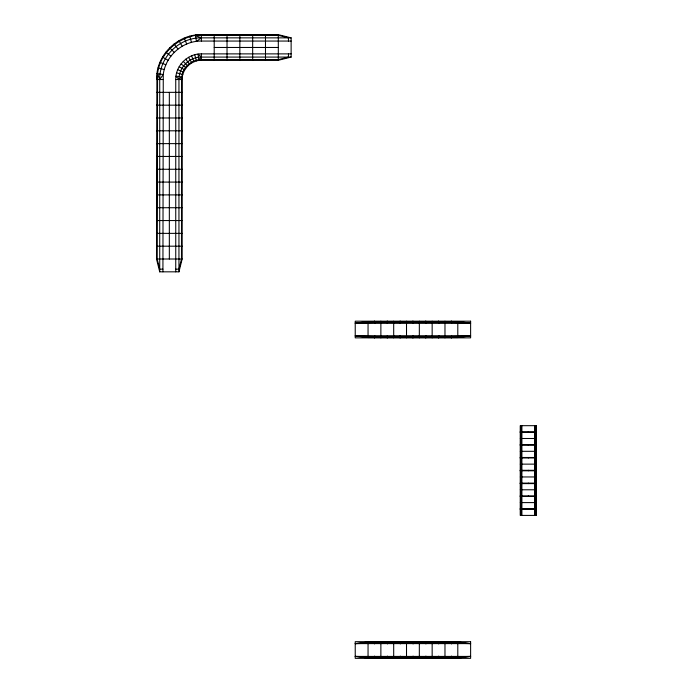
<?xml version="1.0" encoding="UTF-8"?>
<svg xmlns="http://www.w3.org/2000/svg" width="693" height="693" viewBox="0 0 693 693"><rect width="100%" height="100%" fill="white"/><g stroke="black" fill="none" stroke-linecap="round" stroke-linejoin="round"><path stroke-width="1.04" d="M175.745 271.829L175.745 79.522C175.424 65.818 187.682 53.56 201.386 53.881L291.129 53.881M156.904 73.666L156.514 259.009L159.719 271.829L178.95 271.829L182.155 259.009L182.155 79.522C181.938 69.239 191.112 60.074 201.386 60.291L278.309 60.291L291.129 57.086L291.129 37.855L278.309 34.65L201.386 34.65C179.522 34.303 159.407 51.94 156.904 73.666L163.271 74.506C165.419 55.882 182.657 40.792 201.386 41.06L291.129 41.06M162.924 271.829L163.271 74.506L159.719 79.522L159.719 271.829M374.307 321.509L368.052 321.509L355.232 323.111L470.616 323.111L457.796 321.509L451.55 321.509M451.55 337.534L457.796 337.534L470.616 335.932L355.232 335.932L368.052 337.534L374.307 337.534M374.307 642.004L368.052 642.004L355.232 643.606L470.616 643.606L457.796 642.004L451.55 642.004M451.55 658.029L457.796 658.029L470.616 656.427L355.232 656.427L368.052 658.029L374.307 658.029M291.129 37.855L201.386 37.855C179.115 37.405 159.269 57.25 159.719 79.522L157.562 73.753C159.988 51.923 180.007 35.767 201.386 34.65L201.386 41.06M214.206 47.47L278.309 47.47M291.129 57.086L201.386 57.086C189.397 56.817 178.681 67.533 178.95 79.522L178.95 271.829M162.924 79.522L156.514 79.522L157.562 73.753L157.181 259.009L159.719 269.161L162.924 269.161M175.745 79.522L182.155 79.522C180.397 68.962 191.147 59.373 201.386 59.624L278.309 59.624L288.461 57.086L288.461 53.881M156.514 92.342L182.155 92.342M156.514 105.163L182.155 105.163M156.514 117.983L182.155 117.983M156.514 130.804L182.155 130.804M156.514 143.624L182.155 143.624M156.514 156.445L182.155 156.445M156.514 169.265L182.155 169.265M156.514 182.086L182.155 182.086M156.514 194.906L182.155 194.906M156.514 207.727L182.155 207.727M156.514 220.547L182.155 220.547M156.514 233.368L182.155 233.368M156.514 246.188L182.155 246.188M156.514 259.009L182.155 259.009M175.745 269.161L178.95 269.161L181.488 259.009L181.661 76.923L178.95 79.522L175.953 76.169L182.32 77.01M374.627 321.509L387.127 321.509M387.448 321.509L399.948 321.509M400.268 321.509L412.768 321.509M413.089 321.509L425.589 321.509M425.909 321.509L438.409 321.509M438.73 321.509L451.23 321.509M374.307 322.713L355.232 323.111L368.052 322.314L457.796 322.314L470.616 323.111L451.55 322.713M374.627 322.713L387.127 322.713M387.448 322.713L399.948 322.713M400.268 322.713L412.768 322.713M413.089 322.713L425.589 322.713M425.909 322.713L438.409 322.713M438.73 322.713L451.23 322.713M374.307 336.33L355.232 335.932L368.052 336.737L457.796 336.737L470.616 335.932L451.55 336.33M374.627 336.33L387.127 336.33M387.448 336.33L399.948 336.33M400.268 336.33L412.768 336.33M413.089 336.33L425.589 336.33M425.909 336.33L438.409 336.33M438.73 336.33L451.23 336.33M374.627 337.534L387.127 337.534M387.448 337.534L399.948 337.534M400.268 337.534L412.768 337.534M413.089 337.534L425.589 337.534M425.909 337.534L438.409 337.534M438.73 337.534L451.23 337.534M520.296 438.496L536.321 438.496M520.296 451.316L536.321 451.316M520.296 464.137L536.321 464.137M520.296 476.957L536.321 476.957M520.296 489.778L536.321 489.778M520.296 502.598L536.321 502.598M374.627 642.004L387.127 642.004M387.448 642.004L399.948 642.004M400.268 642.004L412.768 642.004M413.089 642.004L425.589 642.004M425.909 642.004L438.409 642.004M438.73 642.004L451.23 642.004M374.307 643.208L355.232 643.606L368.052 642.801L457.796 642.801L470.616 643.606L451.55 643.208M374.627 643.208L387.127 643.208M387.448 643.208L399.948 643.208M400.268 643.208L412.768 643.208M413.089 643.208L425.589 643.208M425.909 643.208L438.409 643.208M438.73 643.208L451.23 643.208M374.307 656.825L355.232 656.427L368.052 657.224L457.796 657.224L470.616 656.427L451.55 656.825M374.627 656.825L387.127 656.825M387.448 656.825L399.948 656.825M400.268 656.825L412.768 656.825M413.089 656.825L425.589 656.825M425.909 656.825L438.409 656.825M438.73 656.825L451.23 656.825M374.627 658.029L387.127 658.029M387.448 658.029L399.948 658.029M400.268 658.029L412.768 658.029M413.089 658.029L425.589 658.029M425.909 658.029L438.409 658.029M438.73 658.029L451.23 658.029M158.047 67.905L164.25 69.569M176.611 72.878L182.813 74.541M159.936 62.353L165.87 64.804M177.685 69.707L183.619 72.159M162.526 57.086L168.087 60.3M179.166 66.693L184.736 69.906M165.792 52.209L170.885 56.116M181.038 63.903L186.131 67.819M169.655 47.791L174.203 52.339M183.247 61.382L187.786 65.922M174.073 43.919L177.98 49.021M185.767 59.165L189.683 64.267M178.95 40.662L182.164 46.223M188.557 57.302L191.77 62.864M184.217 38.063L186.677 43.997M191.571 55.821L194.031 61.755M189.778 36.183L191.433 42.386M194.75 54.738L196.414 60.949M195.53 35.031L196.37 41.407L201.386 37.855L195.617 35.698L201.386 35.317L278.309 35.317L288.461 37.855L288.461 41.06M198.874 60.456L198.042 54.089L201.386 57.086L198.787 59.789L201.386 60.291L201.386 53.881M536.321 431.843L536.321 425.675L520.296 425.675L520.296 431.843M536.321 432.328L536.321 444.663M536.321 445.149L536.321 457.484M536.321 457.969L536.321 470.304M536.321 470.79L536.321 483.125M536.321 483.61L536.321 495.945M536.321 496.431L536.321 508.766M536.321 509.251L536.321 515.419L520.296 515.419L520.296 509.251M536.165 425.675L536.165 515.419M536.001 425.675L536.001 515.419M535.602 425.675L535.602 515.419M535.204 425.675L535.204 515.419M534.719 425.675L534.719 515.419M528.309 431.843L528.309 432.328M528.309 444.663L528.309 445.149M528.309 457.484L528.309 457.969M528.309 470.304L528.309 470.79M528.309 483.125L528.309 483.61M528.309 495.945L528.309 496.431M528.309 508.766L528.309 509.251M521.898 425.675L521.898 515.419M521.422 425.675L521.422 515.419M521.023 425.675L521.023 515.419M520.937 425.675L520.937 515.419M520.616 425.675L520.616 515.419M520.46 425.675L520.46 515.419M520.296 432.328L520.296 444.663M520.296 445.149L520.296 457.484M520.296 457.969L520.296 470.304M520.296 470.79L520.296 483.125M520.296 483.61L520.296 495.945M520.296 496.431L520.296 508.766M457.796 321.509L457.796 337.534M457.796 642.004L457.796 658.029M451.55 321.188L451.55 323.432L451.23 321.188M451.55 337.855L451.55 335.611L451.23 337.855M451.55 641.683L451.55 643.927L451.23 641.683M451.55 658.35L451.55 656.106L451.23 658.35M444.975 321.188L444.975 337.855M444.975 641.683L444.975 658.35M438.73 321.188L438.73 323.432L438.409 321.188M438.73 337.855L438.73 335.611L438.409 337.855M438.73 641.683L438.73 643.927L438.409 641.683M438.73 658.35L438.73 656.106L438.409 658.35M432.155 321.188L432.155 337.855M432.155 641.683L432.155 658.35M425.909 321.188L425.909 323.432L425.589 321.188M425.909 337.855L425.909 335.611L425.589 337.855M425.909 641.683L425.909 643.927L425.589 641.683M425.909 658.35L425.909 656.106L425.589 658.35M419.334 321.188L419.334 337.855M419.334 641.683L419.334 658.35M413.089 321.188L413.089 323.432L412.768 321.188M413.089 337.855L413.089 335.611L412.768 337.855M413.089 641.683L413.089 643.927L412.768 641.683M413.089 658.35L413.089 656.106L412.768 658.35M406.514 321.188L406.514 337.855M406.514 641.683L406.514 658.35M400.268 321.188L400.268 323.432L399.948 321.188M400.268 337.855L400.268 335.611L399.948 337.855M400.268 641.683L400.268 643.927L399.948 641.683M400.268 658.35L400.268 656.106L399.948 658.35M393.693 321.188L393.693 337.855M393.693 641.683L393.693 658.35M387.448 321.188L387.448 323.432L387.127 321.188M387.448 337.855L387.448 335.611L387.127 337.855M387.448 641.683L387.448 643.927L387.127 641.683M387.448 658.35L387.448 656.106L387.127 658.35M380.873 321.188L380.873 337.855M380.873 641.683L380.873 658.35M374.627 321.188L374.627 323.432L374.307 321.188M374.627 337.855L374.627 335.611L374.307 337.855M374.627 641.683L374.627 643.927L374.307 641.683M374.627 658.35L374.627 656.106L374.307 658.35M368.052 321.509L368.052 337.534M368.052 642.004L368.052 658.029M278.309 34.65L278.309 60.291M265.488 34.65L265.488 60.291M252.668 34.65L252.668 60.291M239.847 34.65L239.847 60.291M227.027 34.65L227.027 60.291M214.206 34.65L214.206 60.291M169.335 92.342L169.335 259.009M470.616 321.188L355.232 321.188L355.232 337.855L470.616 337.855L470.616 321.188M536.486 431.843L520.14 431.843L520.14 432.328L536.486 432.328L536.486 431.843M536.486 444.663L520.14 444.663L520.14 445.149L536.486 445.149L536.486 444.663M536.486 457.484L520.14 457.484L520.14 457.969L536.486 457.969L536.486 457.484M536.486 470.304L520.14 470.304L520.14 470.79L536.486 470.79L536.486 470.304M536.486 483.125L520.14 483.125L520.14 483.61L536.486 483.61L536.486 483.125M536.486 495.945L520.14 495.945L520.14 496.431L536.486 496.431L536.486 495.945M536.486 508.766L520.14 508.766L520.14 509.251L536.486 509.251L536.486 508.766M470.616 641.683L355.232 641.683L355.232 658.35L470.616 658.35L470.616 641.683"/></g></svg>
